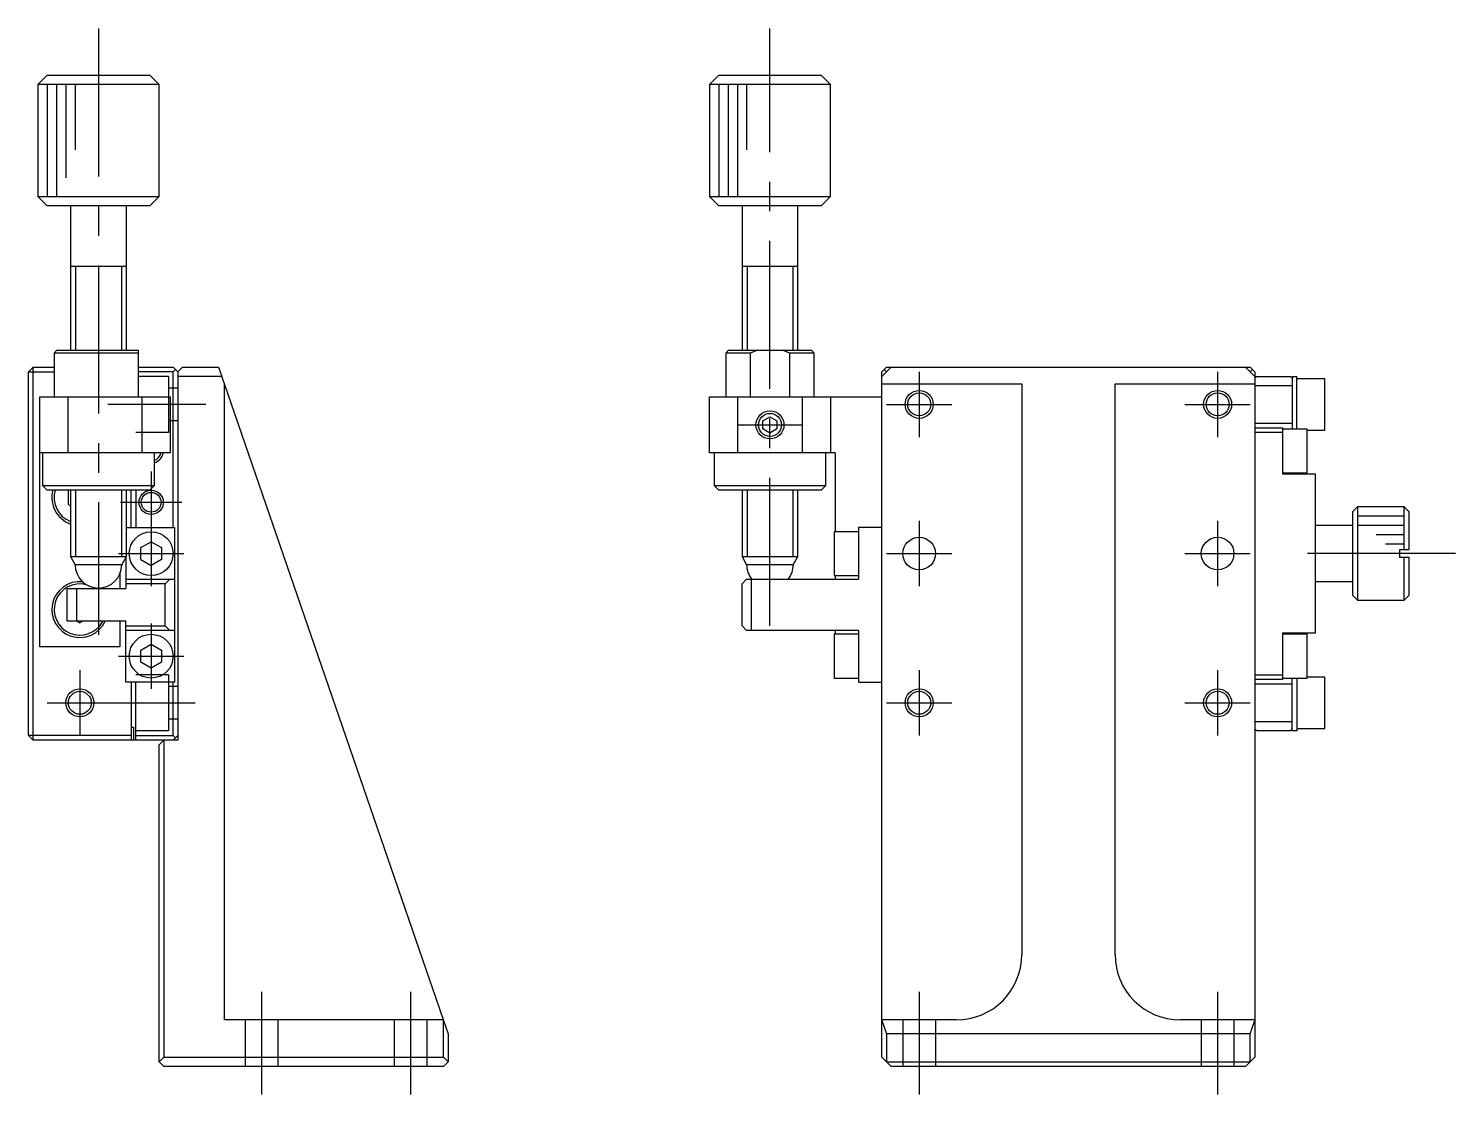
# Model space of a CAD drawing. Extents: x 0 to 329, y -8 to 243.
# Drawn here: x 176 to 329, y 68.6 to 182.9 of the extents above; entities that cross this region are included whole.
import ezdxf

# ---------------------------------------------------------------- set-up
doc = ezdxf.new("R2010")
doc.units = 0
doc.header["$LTSCALE"] = 0.5
doc.linetypes.add('CENTER', pattern=[50.8, 31.75, -6.35, 6.35, -6.35])
doc.linetypes.add('DASHED', pattern=[19.05, 12.7, -6.35])
for name, color, linetype in [('MSM_CENTER', 1, 'CENTER'), ('MSM_CONTINUOUS', 7, 'CONTINUOUS'), ('MSM_DASHED', 4, 'DASHED'), ('MSM_NARROW', 5, 'CONTINUOUS')]:
    doc.layers.add(name, color=color, linetype=linetype)

msp = doc.modelspace()

# ---------------------------------------------------------------- linework, layer by layer
at = {"layer": 'MSM_CENTER'}
for p, q in [((183.5, 182.9), (183.5, 117.9)), ((255.5, 118.85), (255.5, 182.9)), ((271.5, 146.1), (271.5, 139.1)), ((303.5, 146.1), (303.5, 139.1)), ((195, 142.6), (184.5, 142.6)), ((268, 142.6), (275, 142.6)), ((300, 142.6), (307, 142.6)), ((252, 140.4), (259, 140.4)), ((189.15, 135.4), (189.15, 123.1)), ((185.85, 132.1), (192.45, 132.1)), ((271.5, 130.1), (271.5, 123.1)), ((303.5, 130.1), (303.5, 123.1)), ((185.65, 126.6), (192.65, 126.6)), ((268, 126.6), (275, 126.6)), ((300, 126.6), (307, 126.6)), ((329, 126.6), (312, 126.6)), ((189.15, 119.1), (189.15, 112.1)), ((185.65, 115.6), (192.65, 115.6)), ((181.5, 114.1), (181.5, 107.1)), ((271.5, 114.1), (271.5, 107.1)), ((303.5, 114.1), (303.5, 107.1)), ((178, 110.6), (195, 110.6)), ((268, 110.6), (275, 110.6)), ((300, 110.6), (307, 110.6)), ((201, 68.6), (201, 79.6)), ((217, 68.6), (217, 79.6)), ((271.5, 79.6), (271.5, 68.6)), ((303.5, 79.6), (303.5, 68.6))]:
    msp.add_line(p, q, dxfattribs=at)
at = {"layer": 'MSM_CONTINUOUS'}
for p, q in [((178, 177.9), (177, 176.9)), ((178, 177.9), (189, 177.9)), ((190, 176.9), (189, 177.9)), ((250, 177.9), (249, 176.9)), ((250, 177.9), (261, 177.9)), ((262, 176.9), (261, 177.9)), ((190, 176.9), (177, 176.9)), ((177, 176.9), (177, 164.9)), ((190, 164.9), (190, 176.9)), ((262, 176.9), (249, 176.9)), ((249, 176.9), (249, 164.9)), ((262, 164.9), (262, 176.9)), ((177, 164.9), (190, 164.9)), ((177, 164.9), (178, 163.9)), ((189, 163.9), (178, 163.9)), ((180.5, 163.9), (180.5, 148.4)), ((186.5, 148.4), (186.5, 163.9)), ((189, 163.9), (190, 164.9)), ((249, 164.9), (262, 164.9)), ((249, 164.9), (250, 163.9)), ((261, 163.9), (250, 163.9)), ((252.5, 163.9), (252.5, 148.4)), ((258.5, 148.4), (258.5, 163.9)), ((261, 163.9), (262, 164.9)), ((186.5, 157.4), (180.5, 157.4)), ((258.5, 157.4), (252.5, 157.4)), ((179.05, 148.4), (178.75, 148.1)), ((187.75, 148.1), (178.75, 148.1)), ((178.75, 148.1), (178.75, 143.4)), ((179.05, 148.4), (187.75, 148.4)), ((187.75, 148.4), (187.75, 143.4)), ((251.05, 148.4), (250.75, 148.1)), ((253.38, 148.1), (250.75, 148.1)), ((250.75, 148.1), (250.75, 143.4)), ((251.05, 148.4), (259.95, 148.4)), ((254.18, 148.4), (253.38, 148.1)), ((253.38, 148.1), (253.38, 143.4)), ((257.62, 148.1), (256.82, 148.4)), ((260.25, 148.1), (257.62, 148.1)), ((257.62, 143.4), (257.62, 148.1)), ((260.25, 148.1), (259.95, 148.4)), ((260.25, 143.4), (260.25, 148.1)), ((176, 146.1), (176.5, 146.6)), ((176, 107.1), (176, 146.1)), ((176, 146.1), (178.75, 146.1)), ((176.5, 146.6), (178.75, 146.6)), ((176.5, 106.6), (176.5, 146.6)), ((187.75, 146.6), (191.5, 146.6)), ((191.5, 146.1), (187.75, 146.1)), ((191.5, 146.6), (192, 146.1)), ((191.75, 146.35), (191.5, 146.1)), ((191.5, 129.4), (191.5, 146.1)), ((192.5, 146.6), (192, 146.1)), ((192, 146.1), (192, 106.6)), ((196.72, 145.6), (192, 145.6)), ((192.5, 146.6), (196.38, 146.6)), ((196.38, 146.6), (196.72, 145.6)), ((197, 144.8), (196.72, 145.6)), ((268, 146.6), (267.5, 146.1)), ((268.5, 146.6), (267.5, 145.6)), ((267.5, 72.6), (267.5, 146.1)), ((267.75, 146.35), (268, 146.1)), ((268, 146.6), (307, 146.6)), ((307.5, 145.6), (306.5, 146.6)), ((307.5, 146.1), (307, 146.6)), ((307, 146.1), (307.25, 146.35)), ((307.5, 146.1), (307.5, 72.6)), ((307.7, 145.6), (307.5, 145.4)), ((307.7, 145.6), (311.3, 145.6)), ((311.5, 145.4), (311.3, 145.6)), ((311.5, 145.6), (311.5, 139.95)), ((311.5, 145.6), (312, 145.6)), ((312, 139.95), (312, 145.6)), ((315, 145.35), (312, 145.35)), ((315, 139.85), (315, 145.35)), ((197, 76.6), (197, 144.8)), ((220.48, 76.6), (197, 144.8)), ((267.5, 144.8), (282.5, 144.8)), ((282.5, 144.8), (282.5, 83.6)), ((292.5, 144.8), (307.5, 144.8)), ((292.5, 83.6), (292.5, 144.8)), ((311.5, 144.6), (307.5, 144.6)), ((177.2, 143.4), (191.2, 143.4)), ((177.2, 116.6), (177.2, 143.4)), ((180.2, 143.4), (180.2, 137.4)), ((188.2, 137.4), (188.2, 143.4)), ((191.2, 143.4), (191.2, 137.4)), ((249, 137.4), (249, 143.4)), ((249, 143.4), (267.5, 143.4)), ((252, 143.4), (252, 137.4)), ((259, 137.4), (259, 143.4)), ((262, 143.4), (262, 137.4)), ((254.75, 140.83), (255.5, 141.27)), ((254.75, 139.97), (254.75, 140.83)), ((255.5, 141.27), (256.25, 140.83)), ((256.25, 140.83), (256.25, 139.97)), ((255.5, 139.53), (254.75, 139.97)), ((256.25, 139.97), (255.5, 139.53)), ((307.5, 140.6), (311.5, 140.6)), ((307.5, 140.1), (310.5, 140.1)), ((310.5, 139.6), (307.5, 139.6)), ((310.5, 135.1), (310.5, 140.1)), ((313.1, 139.95), (310.5, 139.95)), ((313.1, 135.25), (313.1, 139.95)), ((313.1, 139.85), (315, 139.85)), ((191.2, 137.4), (177.2, 137.4)), ((177.5, 137.4), (177.5, 133.9)), ((189.5, 133.9), (189.5, 137.4)), ((262.5, 137.4), (249, 137.4)), ((249.5, 137.4), (249.5, 133.9)), ((261.5, 133.9), (261.5, 137.4)), ((262.5, 137.4), (262.5, 128.95)), ((310.5, 135.25), (313.1, 135.25)), ((314, 135.1), (310.5, 135.1)), ((311.5, 135.25), (311.5, 135.1)), ((312, 135.1), (312, 135.25)), ((314, 118.1), (314, 135.1)), ((177.5, 133.9), (189.5, 133.9)), ((177.5, 133.9), (178, 133.4)), ((189, 133.4), (178, 133.4)), ((180.39, 133.4), (180.25, 133.32)), ((180.25, 133.32), (180.25, 131.88)), ((180.5, 133.4), (180.5, 126.27)), ((186.5, 126.27), (186.5, 133.4)), ((187, 129.4), (187, 133.4)), ((187.5, 133.4), (187.5, 129.4)), ((189, 133.4), (189.5, 133.9)), ((249.5, 133.9), (261.5, 133.9)), ((249.5, 133.9), (250, 133.4)), ((261, 133.4), (250, 133.4)), ((252.5, 133.4), (252.5, 126.27)), ((258.5, 126.27), (258.5, 133.4)), ((261, 133.4), (261.5, 133.9)), ((180.25, 131.88), (180.5, 131.73)), ((318.5, 131.6), (318, 131.1)), ((318.5, 131.6), (318.5, 121.6)), ((323.5, 131.6), (318.5, 131.6)), ((323.5, 127), (323.5, 131.6)), ((324, 131.1), (323.5, 131.6)), ((318, 122.1), (318, 131.1)), ((324, 131.1), (324, 127)), ((186.5, 129.4), (191.65, 129.4)), ((191.65, 129.4), (191.65, 112.8)), ((262.4, 128.95), (262.4, 124.25)), ((265, 128.95), (262.4, 128.95)), ((265, 129.4), (265, 123.85)), ((267.5, 129.4), (265, 129.4)), ((318, 129.6), (314, 129.6)), ((188.05, 127.24), (189.15, 127.87)), ((188.05, 125.97), (188.05, 127.24)), ((189.15, 127.87), (190.25, 127.24)), ((190.25, 127.24), (190.25, 125.97)), ((324, 127), (323, 127)), ((323, 127), (323, 126.2)), ((180.5, 126.27), (186.5, 126.27)), ((180.5, 126.27), (181, 125.4)), ((186, 125.4), (186.5, 126.27)), ((186.45, 126.18), (186.45, 122.85)), ((188.05, 125.97), (189.15, 125.33)), ((190.25, 125.97), (189.15, 125.33)), ((252.5, 126.27), (258.5, 126.27)), ((252.5, 126.27), (253, 125.4)), ((258, 125.4), (258.5, 126.27)), ((323, 126.2), (324, 126.2)), ((323.5, 121.6), (323.5, 126.2)), ((324, 126.2), (324, 122.1)), ((186, 125.4), (181, 125.4)), ((185.8, 124.42), (185.8, 122.85)), ((258, 125.4), (253, 125.4)), ((262.4, 124.25), (265, 124.25)), ((262.5, 124.25), (262.5, 123.85)), ((180.15, 119.35), (180.15, 122.85)), ((180.15, 122.85), (186.45, 122.85)), ((181.15, 122.85), (181.15, 119.35)), ((186.45, 123.85), (191.65, 123.85)), ((190.65, 123.35), (186.45, 123.35)), ((191.15, 123.85), (190.65, 123.35)), ((190.65, 118.85), (190.65, 123.35)), ((253, 123.85), (252.5, 123.35)), ((252.5, 118.85), (252.5, 123.35)), ((253, 123.85), (265, 123.85)), ((253.5, 123.85), (253.5, 118.35)), ((314, 123.6), (318, 123.6)), ((318, 122.1), (318.5, 121.6)), ((318.5, 121.6), (323.5, 121.6)), ((323.5, 121.6), (324, 122.1)), ((186.45, 119.35), (180.15, 119.35)), ((181.17, 119.35), (181.5, 119.16)), ((181.83, 119.35), (181.5, 119.16)), ((185.8, 119.35), (185.8, 116.6)), ((186.45, 112.8), (186.45, 119.35)), ((186.45, 118.85), (190.65, 118.85)), ((191.65, 118.35), (186.45, 118.35)), ((190.65, 118.85), (191.15, 118.35)), ((252.5, 118.85), (253, 118.35)), ((265, 118.35), (253, 118.35)), ((262.4, 117.95), (262.4, 113.25)), ((265, 117.95), (262.4, 117.95)), ((262.5, 118.35), (262.5, 117.95)), ((265, 118.35), (265, 112.8)), ((310.5, 118.1), (314, 118.1)), ((310.5, 113.1), (310.5, 118.1)), ((313.1, 117.95), (310.5, 117.95)), ((311.5, 118.1), (311.5, 117.95)), ((312, 117.95), (312, 118.1)), ((313.1, 113.25), (313.1, 117.95)), ((185.8, 116.6), (177.2, 116.6)), ((188.05, 116.24), (189.15, 116.87)), ((189.15, 116.87), (190.25, 116.24)), ((188.05, 114.97), (188.05, 116.24)), ((189.15, 114.33), (188.05, 114.97)), ((190.25, 114.97), (189.15, 114.33)), ((190.25, 116.24), (190.25, 114.97)), ((262.4, 113.25), (265, 113.25)), ((307.5, 113.6), (310.5, 113.6)), ((310.5, 113.25), (313.1, 113.25)), ((311.5, 107.6), (311.5, 113.25)), ((312, 113.25), (312, 107.6)), ((315, 113.35), (313.1, 113.35)), ((315, 107.85), (315, 113.35)), ((191.65, 112.8), (186.45, 112.8)), ((187, 112.8), (187, 106.6)), ((187.5, 106.6), (187.5, 112.8)), ((191.5, 107.1), (191.5, 112.8)), ((265, 112.8), (267.5, 112.8)), ((310.5, 113.1), (307.5, 113.1)), ((311.5, 112.6), (307.5, 112.6)), ((176.5, 106.6), (176, 107.1)), ((187, 107.1), (176, 107.1)), ((187, 108), (187.25, 108)), ((187.25, 108), (187.25, 106.6)), ((187.5, 107.1), (191.5, 107.1)), ((192, 107.1), (191.5, 106.6)), ((191.5, 107.1), (191.75, 106.85)), ((307.5, 108.6), (311.5, 108.6)), ((307.5, 107.8), (307.7, 107.6)), ((311.3, 107.6), (307.7, 107.6)), ((311.3, 107.6), (311.5, 107.8)), ((312, 107.6), (311.5, 107.6)), ((312, 107.85), (315, 107.85)), ((192, 106.6), (176.5, 106.6)), ((190, 106.1), (190.5, 106.6)), ((190, 72.1), (190, 106.1)), ((190.5, 106.6), (190.5, 72.6)), ((220.48, 76.6), (197, 76.6)), ((220.5, 76.55), (220.48, 76.6)), ((220.5, 72.6), (220.5, 76.55)), ((220.5, 76.55), (221, 75.1)), ((275.5, 76.6), (267.5, 76.6)), ((267.5, 76.55), (268, 75.1)), ((307.5, 76.6), (299.5, 76.6)), ((307, 75.1), (307.5, 76.55)), ((221, 75.1), (221, 72.1)), ((268, 75.1), (268, 72.1)), ((307, 75.1), (268, 75.1)), ((307, 72.1), (307, 75.1)), ((190.5, 72.6), (190, 72.1)), ((190, 72.1), (190.5, 71.6)), ((190.5, 72.6), (220.5, 72.6)), ((221, 72.1), (220.5, 72.6)), ((220.5, 71.6), (221, 72.1)), ((268.5, 71.6), (267.5, 72.6)), ((268, 72.1), (307, 72.1)), ((307.5, 72.6), (306.5, 71.6)), ((220.5, 71.6), (190.5, 71.6)), ((306.5, 71.6), (268.5, 71.6))]:
    msp.add_line(p, q, dxfattribs=at)
for centre, radius in [((271.5, 142.6), 1.23), ((303.5, 142.6), 1.23), ((255.5, 140.4), 1.5), ((189.15, 132.1), 1.06), ((189.15, 126.6), 2.35), ((271.5, 126.6), 1.75), ((303.5, 126.6), 1.75), ((189.15, 115.6), 2.35), ((181.5, 110.6), 1.23), ((271.5, 110.6), 1.23), ((303.5, 110.6), 1.23)]:
    msp.add_circle(centre, radius, dxfattribs=at)
for centre, radius, start, end in [((189.15, 137.6), 1.06, 289.3466, 349.0878), ((181.5, 132.6), 3, 164.534, 250.5288), ((181.5, 132.6), 2.75, 163.0876, 248.6763), ((183.5, 125.4), 2.5, 180, 0), ((255.5, 125.4), 2.5, 180, 218.3161), ((255.5, 125.4), 2.5, 321.6839, 0), ((181.5, 120.6), 3, 84.6711, 335.3757), ((181.5, 120.6), 2.75, 74.9233, 332.9643), ((181.5, 120.6), 2.75, 54.9032, 59.8369), ((181.5, 120.6), 3, 48.5904, 50.0892), ((275.5, 83.6), 7, 270, 0), ((299.5, 83.6), 7, 180, 270)]:
    msp.add_arc(centre, radius, start, end, dxfattribs=at)
at = {"layer": 'MSM_DASHED'}
for p, q in [((191, 145.6), (187.75, 145.6)), ((191, 145.6), (191, 139.6)), ((192, 144.35), (191, 144.35)), ((192, 140.85), (191, 140.85)), ((191, 139.6), (187.5, 139.6)), ((191, 113.6), (187.5, 113.6)), ((191, 113.6), (191, 107.6)), ((192, 112.35), (191, 112.35)), ((192, 108.85), (191, 108.85)), ((191, 107.6), (187.5, 107.6)), ((199.25, 71.6), (199.25, 76.6)), ((202.75, 71.6), (202.75, 76.6)), ((215.25, 71.6), (215.25, 76.6)), ((218.75, 71.6), (218.75, 76.6)), ((269.75, 76.6), (269.75, 71.6)), ((273.25, 76.6), (273.25, 71.6)), ((301.75, 76.6), (301.75, 71.6)), ((305.25, 76.6), (305.25, 71.6))]:
    msp.add_line(p, q, dxfattribs=at)
at = {"layer": 'MSM_NARROW'}
for p, q in [((178, 176.9), (178, 164.9)), ((179, 176.9), (179, 164.9)), ((180, 176.9), (180, 166.9)), ((181, 176.9), (181, 169.9)), ((250, 176.9), (250, 164.9)), ((251, 176.9), (251, 164.9)), ((252, 176.9), (252, 164.9)), ((253, 176.9), (253, 169.9)), ((181.04, 157.4), (181.04, 148.4)), ((185.96, 157.4), (185.96, 148.4)), ((253.04, 157.4), (253.04, 148.4)), ((257.96, 157.4), (257.96, 148.4)), ((181.04, 133.4), (181.04, 126.27)), ((185.96, 133.4), (185.96, 126.27)), ((253.04, 133.4), (253.04, 126.27)), ((257.96, 133.4), (257.96, 126.27)), ((323.5, 130.6), (318.5, 130.6)), ((323.5, 129.6), (318.5, 129.6)), ((323.5, 128.6), (320.5, 128.6)), ((323.5, 127.6), (321.5, 127.6))]:
    msp.add_line(p, q, dxfattribs=at)
for centre, radius in [((271.5, 142.6), 1.5), ((303.5, 142.6), 1.5), ((255.5, 140.4), 1.23), ((189.15, 132.1), 1.3), ((181.5, 110.6), 1.5), ((271.5, 110.6), 1.5), ((303.5, 110.6), 1.5)]:
    msp.add_circle(centre, radius, dxfattribs=at)
msp.add_arc((189.15, 137.6), 1.3, 285.6185, 351.1501, dxfattribs=at)

doc.saveas('drawing.dxf')
